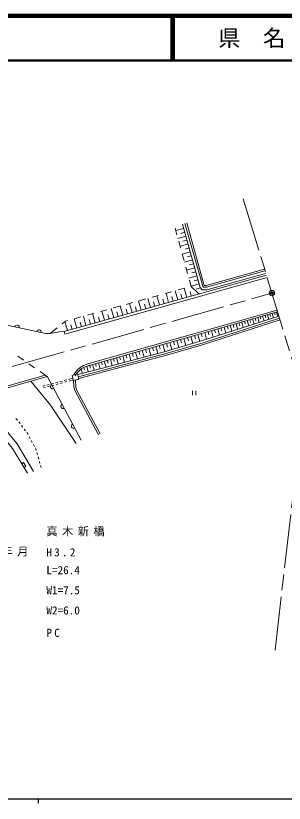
# Model space of a CAD drawing. Units: millimetres, scale not verified. Extents: x 40000 to 680000, y 20000 to 380000.
# Drawn here: x 262968 to 322873, y 204000 to 380000 of the extents above; entities that cross this region are included whole.
import ezdxf
from ezdxf.enums import TextEntityAlignment as Align

# ---------------------------------------------------------------- set-up
doc = ezdxf.new("R2010")
doc.units = ezdxf.units.MM
doc.header["$LTSCALE"] = 1000
doc.header["$PDMODE"] = 32
doc.header["$PDSIZE"] = 500
doc.linetypes.add('CHAIN', pattern=[18.5, 12, -1.5, 3.5, -1.5])
for name, color, linetype, lineweight in [('M-BGD', 7, 'Continuous', 13), ('M-BMK', 2, 'CHAIN', 13), ('M-BMK-SRVR', 3, 'Continuous', 13), ('M-STR-HTXT', 7, 'Continuous', 13), ('M-TTL', 2, 'Continuous', 140), ('M-TTL-BAND', 7, 'Continuous', 25), ('M-TTL-LINE', 7, 'Continuous', 50), ('M-TTL-TXT', 7, 'Continuous', 13)]:
    doc.layers.add(name, color=color, linetype=linetype, lineweight=lineweight)
doc.layers.add('M-OTRS', color=6, linetype='Continuous')
doc.styles.add('ＭＳ ゴシック', font='')
doc.styles.get('ＭＳ ゴシック').set_extended_font_data('MS Gothic')

msp = doc.modelspace()

# ---------------------------------------------------------------- linework, layer by layer
at = {"layer": 'M-BGD'}
for p, q in [((298926, 331061), (298528, 332507)), ((300415, 332481), (298670, 331991)), ((300660, 331609), (299787, 331364)), ((300905, 330736), (299151, 330244)), ((299723, 328168), (299324, 329615)), ((301151, 329859), (300274, 329613)), ((301397, 328983), (299635, 328488)), ((301645, 328101), (300764, 327854)), ((301892, 327220), (300121, 326722)), ((300519, 325276), (300121, 326722)), ((302141, 326334), (301255, 326085)), ((302390, 325448), (300609, 324948)), ((302640, 324558), (301750, 324308)), ((301316, 322384), (300917, 323830)), ((302890, 323668), (301100, 323165)), ((303141, 322773), (302247, 322522)), ((273757, 309414), (318905, 322038)), ((273918, 308836), (319079, 321464)), ((303393, 321878), (301594, 321373)), ((302104, 319520), (301714, 320938)), ((303645, 320979), (302746, 320726)), ((299185, 318710), (300630, 319111)), ((301123, 317066), (300557, 319091)), ((302076, 319512), (302104, 319520)), ((303898, 320079), (302090, 319572)), ((302104, 319520), (303797, 317814)), ((304151, 319175), (303246, 318927)), ((293001, 314795), (292430, 316835)), ((293403, 317105), (294849, 317506)), ((295037, 315364), (294468, 317401)), ((296294, 317908), (297739, 318309)), ((297070, 315933), (296501, 317965)), ((298084, 316216), (297800, 317230)), ((299098, 316500), (298531, 318528)), ((300110, 316783), (299827, 317795)), ((302135, 317349), (301852, 318361)), ((284731, 314699), (286176, 315100)), ((286868, 313080), (286294, 315132)), ((287622, 315501), (289067, 315902)), ((288916, 313653), (288343, 315701)), ((290960, 314224), (290389, 316269)), ((290513, 316303), (291958, 316704)), ((291980, 314510), (291695, 315530)), ((294019, 315080), (293734, 316098)), ((296053, 315648), (295769, 316665)), ((278950, 313094), (280395, 313495)), ((280699, 311355), (280122, 313420)), ((281840, 313896), (283286, 314298)), ((282759, 311931), (282183, 313992)), ((284815, 312506), (284240, 314563)), ((285841, 312793), (285554, 313819)), ((287892, 313366), (287605, 314391)), ((289938, 313939), (289652, 314961)), ((319658, 313336), (319806, 312816)), ((320179, 313484), (320466, 312477)), ((320682, 313628), (320826, 313124)), ((321186, 313772), (321464, 312797)), ((273337, 311163), (274032, 311730)), ((274494, 309620), (273928, 311645)), ((274032, 311730), (274613, 311891)), ((276566, 310200), (275987, 312272)), ((276059, 312292), (277504, 312693)), ((277600, 310489), (277311, 311523)), ((278634, 310778), (278056, 312846)), ((279667, 311067), (279378, 312099)), ((281729, 311643), (281441, 312673)), ((283787, 312219), (283500, 313247)), ((313388, 311549), (313738, 310323)), ((314001, 311724), (314176, 311111)), ((314615, 311899), (314953, 310712)), ((315208, 312068), (315377, 311475)), ((315801, 312237), (316129, 311089)), ((316376, 312401), (316539, 311826)), ((316950, 312564), (317267, 311453)), ((317506, 312723), (317664, 312167)), ((318062, 312881), (318368, 311805)), ((318600, 313035), (318753, 312497)), ((319137, 313188), (319434, 312147)), ((270624, 308952), (272174, 310215)), ((275530, 309910), (275240, 310946)), ((307337, 309825), (307543, 309103)), ((308060, 310031), (308458, 308633)), ((308759, 310230), (308958, 309531)), ((309458, 310430), (309844, 309076)), ((310135, 310622), (310327, 309946)), ((310811, 310815), (311184, 309506)), ((311466, 311002), (311653, 310347)), ((312121, 311188), (312482, 309921)), ((312754, 311369), (312935, 310735)), ((273499, 309534), (270624, 308952)), ((273757, 309414), (273499, 309534)), ((273918, 308836), (273757, 309414)), ((301279, 308099), (301500, 307324)), ((302055, 308320), (302493, 306781)), ((302824, 308539), (303044, 307770)), ((303594, 308759), (304029, 307231)), ((304358, 308976), (304576, 308212)), ((305122, 309194), (305547, 307701)), ((305868, 309407), (306081, 308660)), ((306615, 309619), (307027, 308175)), ((295001, 306310), (295223, 305530)), ((295781, 306532), (296233, 304946)), ((296574, 306758), (296800, 305965)), ((297367, 306984), (297816, 305410)), ((298154, 307208), (298379, 306421)), ((298941, 307433), (299387, 305870)), ((299723, 307655), (299945, 306874)), ((300504, 307878), (300946, 306327)), ((288986, 304596), (289192, 303871)), ((289710, 304802), (290131, 303326)), ((290448, 305013), (290658, 304275)), ((291186, 305223), (291614, 303719)), ((291938, 305437), (292152, 304685)), ((292690, 305651), (293126, 304120)), ((293455, 305869), (293673, 305104)), ((294221, 306088), (294666, 304528)), ((264687, 303043), (263456, 303901)), ((282726, 302812), (283110, 301467)), ((283399, 303004), (283591, 302331)), ((284072, 303196), (284463, 301825)), ((284757, 303391), (284953, 302706)), ((285443, 303586), (285841, 302190)), ((286141, 303785), (286340, 303087)), ((286839, 303984), (287244, 302562)), ((287550, 304187), (287753, 303476)), ((288261, 304389), (288674, 302941)), ((267149, 301329), (265918, 302186)), ((277558, 301084), (277847, 300073)), ((278167, 301409), (278324, 300857)), ((278796, 301660), (279150, 300419)), ((279448, 301878), (279637, 301218)), ((280109, 302066), (280478, 300769)), ((280757, 302251), (280942, 301603)), ((281406, 302436), (281782, 301115)), ((282066, 302624), (282254, 301963)), ((270021, 299328), (268380, 300471)), ((270021, 299328), (277535, 285135)), ((276747, 299950), (275562, 299627)), ((275562, 299627), (275885, 298445)), ((277069, 298768), (276747, 299950)), ((266312, 298305), (270719, 293000)), ((270418, 297585), (269935, 297457)), ((271385, 297841), (270902, 297713)), ((271490, 297455), (271007, 297327)), ((272352, 298098), (271868, 297970)), ((272457, 297712), (271973, 297584)), ((273318, 298354), (272835, 298226)), ((273423, 297968), (272940, 297840)), ((274285, 298611), (273801, 298482)), ((274390, 298225), (273907, 298096)), ((275735, 298995), (274768, 298739)), ((275840, 298609), (274873, 298353)), ((275885, 298445), (277069, 298768)), ((269452, 297328), (269016, 297213)), ((269557, 296943), (269118, 296826)), ((270524, 297199), (270040, 297071)), ((302423, 296203), (302423, 295203)), ((303173, 295203), (303173, 296203)), ((270719, 293000), (276453, 284365)), ((262975, 289959), (263323, 289599)), ((263671, 289240), (263709, 289200)), ((263709, 289200), (263974, 288843)), ((263243, 284330), (260529, 287674)), ((264273, 288442), (264571, 288041)), ((264869, 287639), (265167, 287238)), ((265466, 286837), (265672, 286559)), ((265672, 286559), (265743, 286422)), ((265972, 285978), (266201, 285534)), ((266938, 278163), (263243, 284330)), ((266431, 285089), (266660, 284645)), ((266889, 284201), (267119, 283756)), ((267348, 283312), (267416, 283179)), ((267416, 283179), (267515, 282843)), ((267655, 282363), (267796, 281883)), ((264717, 280169), (264289, 279911)), ((265234, 279312), (264717, 280169)), ((267936, 281403), (268077, 280923)), ((268217, 280444), (268358, 279964)), ((264805, 279054), (265234, 279312)), ((268498, 279484), (268639, 279004))]:
    msp.add_line(p, q, dxfattribs=at)
for points in [[(318722, 322391), (305624, 318727), (304561, 318713), (304130, 319252), (300144, 333444)], [(318560, 322969), (305537, 319326), (304846, 319317), (304675, 319531), (300722, 333606)], [(318452, 323354), (305480, 319726), (305036, 319720), (305038, 319718), (301107, 333714)], [(270624, 308952), (269701, 309006), (253982, 312364), (240654, 314754), (229653, 316620)], [(275896, 299718), (276274, 300347), (276647, 300785), (277329, 301417), (278088, 301821), (279022, 302172), (321281, 314215)], [(276239, 299512), (276599, 300113), (276936, 300507), (277563, 301088), (278253, 301455), (279147, 301792), (321398, 313832)], [(276790, 299792), (282350, 301267), (296114, 304911), (304609, 307401), (321690, 312869)], [(276921, 299310), (282478, 300784), (296248, 304430), (304756, 306923), (321835, 312390)], [(277027, 298924), (282580, 300397), (296356, 304044), (304873, 306540), (321952, 312008)], [(244571, 290139), (244035, 292369), (269562, 299648)], [(244960, 290233), (244513, 292090), (269986, 299353)], [(281436, 286352), (276113, 296265), (275936, 297051), (275885, 298445)], [(281789, 286541), (276491, 296406), (276334, 297103), (276281, 298553)], [(265580, 277769), (262272, 283258), (259546, 286529), (256057, 290309), (250849, 293896)]]:
    msp.add_lwpolyline(points, dxfattribs=at)
for centre, start, end in [((263271, 310380), 347.93909, 167.93909), ((268160, 309335), 347.93909, 167.93909), ((271191, 297119), 117.89577, 297.89577), ((273530, 292700), 117.89577, 297.89577), ((275869, 288281), 117.89577, 297.89577)]:
    msp.add_arc(centre, 500, start, end, dxfattribs=at)
at = {"layer": 'M-BMK'}
for p, q in [((327960, 292229), (313562, 339627)), ((262192, 301590), (320126, 318018)), ((320820, 238208), (326544, 287556))]:
    msp.add_line(p, q, dxfattribs=at)
at = {"layer": 'M-BMK-SRVR'}
msp.add_circle((320126, 318018), 600, dxfattribs=at)
at = {"layer": 'M-OTRS'}
msp.add_point((320126, 318018), dxfattribs=at)
at = {"layer": 'M-TTL'}
msp.add_line((680000, 380000), (40000, 380000), dxfattribs=at)
at = {"layer": 'M-TTL-BAND'}
for p, q in [((40000, 205000), (579000, 205000)), ((268000, 205000), (268000, 204000))]:
    msp.add_line(p, q, dxfattribs=at)
at = {"layer": 'M-TTL-LINE'}
for p, q in [((297750, 380000), (297750, 370000)), ((298250, 380000), (298250, 370000)), ((40000, 370000), (680000, 370000))]:
    msp.add_line(p, q, dxfattribs=at)

# ---------------------------------------------------------------- texts
at = {"layer": 'M-STR-HTXT', "style": 'ＭＳ ゴシック'}
for s, p in [('L=26.4', (269796, 254642)), ('W1=7.5', (269796, 250142)), ('W2=6.0', (269796, 245642))]:
    msp.add_text(s, height=1833, dxfattribs=at).set_placement(p, align=Align.BOTTOM_LEFT)
at = {"layer": 'M-STR-HTXT', "char_height": 1833, "attachment_point": 7, "style": 'ＭＳ ゴシック'}
for s, insert in [('\\T1.4;真木新橋', (269796, 263642)), ('\\T1.4;架設年月', (252796, 259142)), ('\\T1.4;H3.2', (269796, 259142)), ('\\T1.4;PC', (269796, 241142))]:
    msp.add_mtext(s, dxfattribs=dict(at, insert=insert))
at = {"layer": 'M-TTL-TXT', "style": 'ＭＳ ゴシック'}
msp.add_text('県\u3000名', height=3666, dxfattribs=at).set_placement((315625, 375000), align=Align.MIDDLE_CENTER)

doc.saveas('drawing.dxf')
